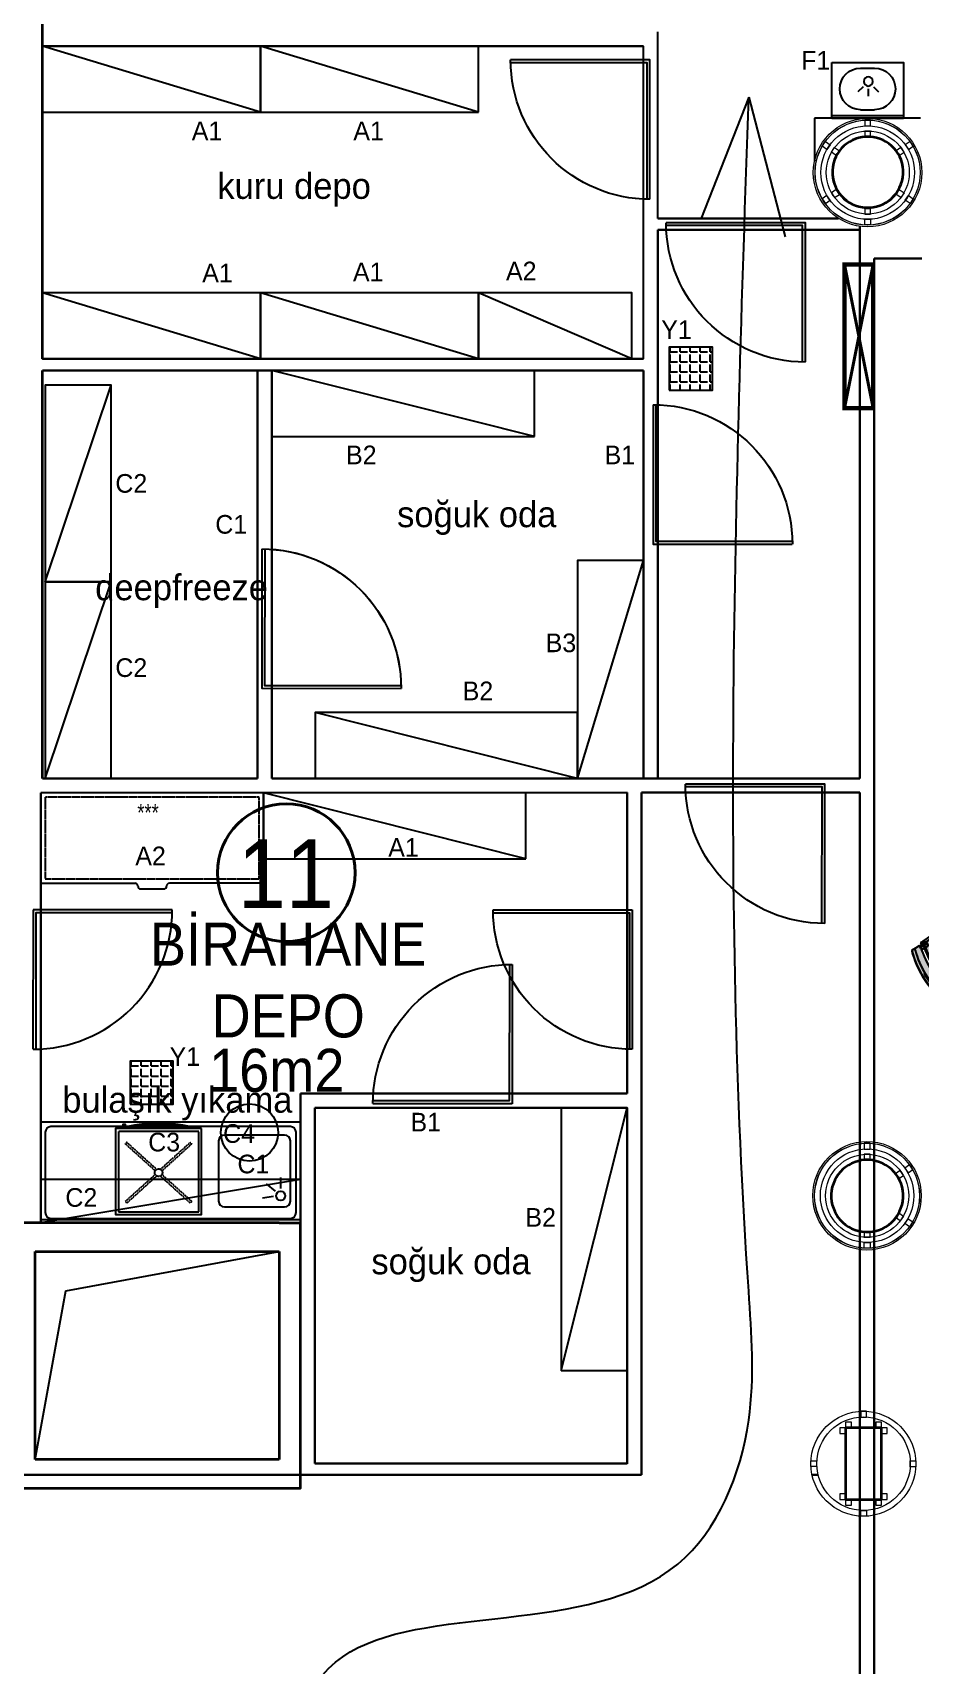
# Model space of a CAD drawing. Header units: millimetres. Extents: x -2729 to 15248, y -12439 to 5292.
# Drawn here: x 6836 to 7455, y -10397 to -9259 of the extents above; entities that cross this region are included whole.
import ezdxf

# ---------------------------------------------------------------- set-up
doc = ezdxf.new("R2010")
doc.units = ezdxf.units.MM
doc.linetypes.add('DASHED', pattern=[0.75, 0.5, -0.25])
for name, color, linetype, lineweight in [('alc_pan_Ном_пера__80', 7, 'Continuous', 13), ('antet_Ном_пера__60', 7, 'Continuous', 35), ('DUVAR', 7, 'Continuous', 30), ('DUVAR 2_Ном_пера__60', 7, 'Continuous', 35), ('FURNITURE___EQUIPMENT_Ном_пера__60', 7, 'Continuous', 35), ('FURNITURE___EQUIPMENT_Ном_пера__80', 7, 'Continuous', 13), ('kolon_Ном_пера__60', 7, 'Continuous', 35), ('kutu profil_Ном_пера__80', 7, 'Continuous', 13), ('mevcut kolonlar_Ном_пера__60', 7, 'Continuous', 35), ('mevcut kolonlar_Ном_пера__80', 7, 'Continuous', 13)]:
    doc.layers.add(name, color=color, linetype=linetype, lineweight=lineweight)
for name, color, linetype in [('kapı ABD', 55, 'Continuous'), ('S2000-002 Çizgi', 7, 'Continuous'), ('tefris', 39, 'Continuous')]:
    doc.layers.add(name, color=color, linetype=linetype)
doc.layers.add('mevcut kolonlar_Ном_пера__215', color=7, linetype='Continuous', lineweight=35, true_color=0xab23ec)
doc.styles.add('style1', font='stylu.ttf', dxfattribs={"width": 0.8, "height": 12})
doc.styles.add('TAKSİM', font='GOTHIC.TTF', dxfattribs={"height": 20})
doc.styles.add('Мой Ариал', font='arial.ttf', dxfattribs={"width": 0.9})

# ---------------------------------------------------------------- blocks, each defined once
blk = doc.blocks.new('rtys')
at = {"layer": 'kapı ABD', "color": 7}
for points in [[(98141.2, 44240.5), (98136.5, 44143.6)], [(98143.1, 44240.4), (98138.6, 44145.4), (98233.6, 44140.8)], [(98136.5, 44143.6), (98233.5, 44138.9)]]:
    blk.add_lwpolyline(points, dxfattribs=at)
blk.add_arc((98136.5, 44143.6), 97.1, 357.2494, 87.2494, dxfattribs=at)
blk = doc.blocks.new('dfgbdf')
at = {"layer": 'tefris', "color": 250, "lineweight": 9}
for p, q in [((-2454111.6, 525210.2), (-2454111.7, 525205.8)), ((-2454111.6, 525210.2), (-2454111.7, 525205.8)), ((-2454111.6, 525210.2), (-2454111.6, 525211.1)), ((-2454072, 525209.9), (-2454072.1, 525205.5)), ((-2454072, 525209.9), (-2454072.1, 525205.5)), ((-2454072, 525209.9), (-2454072, 525210.8)), ((-2454114.4, 525164.5), (-2454111.4, 525199.8)), ((-2454113, 525201.1), (-2454113.6, 525190.3)), ((-2454113, 525203.1), (-2454113, 525201.1)), ((-2454113, 525203.1), (-2454111.4, 525203.1)), ((-2454113, 525201.1), (-2454111.4, 525201.1)), ((-2454111.4, 525199.8), (-2454111.4, 525205.1)), ((-2454111.4, 525202.3), (-2454108.5, 525202.3)), ((-2454111.4, 525199.8), (-2454108.4, 525199.8)), ((-2454108.5, 525205.1), (-2454108.5, 525199.8)), ((-2454108.4, 525202.1), (-2454108.4, 525199.8)), ((-2454075.4, 525201.8), (-2454075.4, 525199.5)), ((-2454075.4, 525199.5), (-2454072.4, 525199.5)), ((-2454075.3, 525204.9), (-2454075.3, 525199.5)), ((-2454075.3, 525202), (-2454072.4, 525202)), ((-2454072.4, 525199.5), (-2454072.4, 525204.8)), ((-2454070.8, 525202.8), (-2454072.4, 525202.8)), ((-2454070.8, 525200.8), (-2454072.4, 525200.8)), ((-2454069.9, 525163.7), (-2454072.4, 525199.5)), ((-2454070.8, 525202.8), (-2454070.8, 525200.8)), ((-2454070.8, 525200.8), (-2454070.3, 525189.9)), ((-2454113.6, 525190.3), (-2454112.2, 525190.2)), ((-2454070.3, 525189.9), (-2454071.7, 525190))]:
    blk.add_line(p, q, dxfattribs=at)
for centre, radius, start, end in [((-2454110.6, 525211.1), 1, 106.425, 179.5893), ((-2454111, 525210.5), 0.665, 128.1843, 174.5564), ((-2454110.6, 525210.2), 1, 179.5893, 285.8993), ((-2454110.5, 525209.9), 1.47, 98.722, 127.3174), ((-2454092.4, 525148.8), 65.9, 89.4588, 106.2935), ((-2454092.4, 525148.8), 65.2, 89.4588, 106.2935), ((-2454092.4, 525145.7), 65.9, 89.4589, 105.7679), ((-2454092.1, 525148.8), 65.9, 72.885, 89.7197), ((-2454092.1, 525148.8), 65.2, 72.885, 89.7197), ((-2454092.1, 525145.7), 65.9, 73.4107, 89.7196), ((-2454073, 525209.9), 1, 253.2792, 359.5893), ((-2454073.2, 525209.6), 1.47, 51.8612, 80.4566), ((-2454073, 525210.8), 1, 359.5893, 72.7536), ((-2454072.7, 525210.3), 0.665, 4.6222, 50.9943), ((-2454110.7, 525205.8), 1, 179.5893, 282.1717), ((-2454092.6, 525121.4), 85.3, 89.4885, 102.0701), ((-2454092.4, 525122.7), 80.9, 77.8244, 101.3542), ((-2454092.3, 525121.4), 85.3, 77.1085, 89.69), ((-2454073.1, 525205.5), 1, 257.0069, 359.5893), ((-2454072.9, 525163.5), 3, 344.9839, 3.988)]:
    blk.add_arc(centre, radius, start, end, dxfattribs=at)
blk = doc.blocks.new('cvbncvn')
at = {"layer": 'tefris'}
h = blk.add_hatch(color=33, dxfattribs=at)
h.set_gradient(color1=(172, 159, 128), one_color=1, tint=1, name='CYLINDER')
h.paths.add_polyline_path([(-2451154.2, 524897.2, 0.330551), (-2451154.3, 524898.4), (-2451154.7, 524898.8, -0.242744), (-2451154.5, 524898.2, -0.119053), (-2451154.8, 524897.6, -0.073588), (-2451167.1, 524882.9, -0.073588), (-2451183, 524872.4, -0.119053), (-2451183.6, 524872.2, -0.219609), (-2451184.1, 524872.3), (-2451183.8, 524872, 0.330546), (-2451182.7, 524871.8, 0.073588), (-2451166.6, 524882.4, 0.073588)])
edge = h.paths.add_edge_path()
edge.add_ellipse((-2451288.8, 524924.1), major_axis=(114, 51.2), ratio=0.426528, start_angle=297.7073, end_angle=323.0177, ccw=False)
edge.add_line((-2451216.5, 524904.9), (-2451191.1, 524880.6))
edge.add_line((-2451191.1, 524880.6), (-2451188.9, 524882.6))
edge.add_line((-2451188.9, 524882.6), (-2451187.4, 524880.9))
edge.add_arc((-2451227.9, 524950.9), 80.9, 300.0761, 323.6059)
edge.add_line((-2451162.8, 524902.9), (-2451164.3, 524904.6))
edge.add_line((-2451164.3, 524904.6), (-2451162.1, 524906.6))
edge.add_line((-2451162.1, 524906.6), (-2451183.9, 524935.1))
edge.add_arc((-2451186.3, 524933.3), 3, 37.4423, 56.4397)
h.paths.add_polyline_path([(-2451187.1, 524877.5, 0.479029), (-2451187.4, 524875.9), (-2451184.4, 524872.7, -0.500272), (-2451184.1, 524874.2, 0.071282), (-2451168.6, 524884.7, 0.071282), (-2451156.5, 524899, -0.500262), (-2451154.9, 524899.1), (-2451157.9, 524902.4, 0.479021), (-2451159.4, 524902.3, -0.054963), (-2451171.9, 524888.4, -0.054963)])
h.paths.add_polyline_path([(-2451167.1, 524882.9, 0.073588), (-2451154.8, 524897.6, 0.125422), (-2451154.5, 524898.2, 0.228135), (-2451154.7, 524898.8), (-2451154.9, 524899.1), (-2451154.9, 524899.1, 0.49885), (-2451156.5, 524899, -0.071299), (-2451168.6, 524884.7, -0.071299), (-2451184.1, 524874.2, 0.49886), (-2451184.4, 524872.7), (-2451184.1, 524872.3, 0.205144), (-2451183.7, 524872.2, 0.125422), (-2451183, 524872.4, 0.073588)])
h.paths.add_polyline_path([(-2451198.1, 524887.2), (-2451199.1, 524886.3), (-2451191.5, 524878.5), (-2451190.3, 524879.6), (-2451191.1, 524880.6)])
h.paths.add_polyline_path([(-2451166.9, 524915.1), (-2451167.9, 524914.2), (-2451162.1, 524906.6), (-2451161.2, 524905.6), (-2451160, 524906.7)])
h.paths.add_polyline_path([(-2451159.9, 524904.1), (-2451158.7, 524905.2), (-2451160, 524906.7), (-2451161.2, 524905.6)])
h.paths.add_polyline_path([(-2451190.3, 524879.6), (-2451191.5, 524878.5), (-2451190.1, 524877.1), (-2451188.9, 524878.1)])
h.paths.add_polyline_path([(-2451187.3, 524880.7), (-2451189.5, 524878.7), (-2451187.6, 524876.7, -0.254011), (-2451187.1, 524877.5, 0.005936), (-2451185.4, 524878.5)])
h = blk.add_hatch(color=33, dxfattribs=at)
h.set_gradient(color1=(172, 159, 128), one_color=1, tint=1, name='CYLINDER')
h.paths.add_polyline_path([(-2451164.2, 524904.7), (-2451162.6, 524902.8), (-2451160.4, 524904.7), (-2451162.1, 524906.6)])
h.paths.add_polyline_path([(-2451160.4, 524904.7), (-2451162.6, 524902.8), (-2451160.6, 524900.6, 0.005936), (-2451159.4, 524902.3, -0.254011), (-2451158.6, 524902.7)])
h.paths.add_polyline_path([(-2451191.1, 524880.6), (-2451189.5, 524878.7), (-2451187.3, 524880.7), (-2451189, 524882.5)])
at = {"layer": 'tefris', "color": 250, "xscale": -1, "rotation": 221.4302633063476}
blk.add_blockref('dfgbdf', (-958721.4, 2542560.4), dxfattribs=at)
blk = doc.blocks.new('dfghjfgjhfhgj')
at = {"layer": 'tefris'}
for p, q in [((-2450693.7, 526828.6), (-2450657.9, 526825.9)), ((-2450667.5, 526828), (-2450667.5, 526826.6)), ((-2450656.6, 526827.5), (-2450667.5, 526828)), ((-2450658.4, 526824.6), (-2450658.4, 526827.6)), ((-2450657.9, 526822.9), (-2450657.9, 526825.9)), ((-2450657.9, 526825.9), (-2450652.6, 526825.9)), ((-2450654.6, 526827.5), (-2450656.6, 526827.5)), ((-2450656.6, 526827.5), (-2450656.6, 526825.9)), ((-2450655.9, 526824.7), (-2450655.9, 526827.6)), ((-2450655.4, 526823), (-2450655.4, 526825.9)), ((-2450654.6, 526827.5), (-2450654.6, 526825.9)), ((-2450647.5, 526826.2), (-2450651.9, 526826.2)), ((-2450647.5, 526826.2), (-2450651.9, 526826.2)), ((-2450647.5, 526826.2), (-2450646.6, 526826.2)), ((-2450653.1, 526824.7), (-2450658.4, 526824.7)), ((-2450656.1, 526824.6), (-2450658.4, 526824.6)), ((-2450652.6, 526823), (-2450657.9, 526823)), ((-2450655.6, 526822.9), (-2450657.9, 526822.9)), ((-2450656.1, 526791.6), (-2450658.4, 526791.6)), ((-2450658.4, 526788.6), (-2450658.4, 526791.6)), ((-2450653.1, 526791.5), (-2450658.4, 526791.5)), ((-2450655.9, 526788.6), (-2450655.9, 526791.5)), ((-2450693.8, 526785.8), (-2450658.4, 526788.6)), ((-2450668, 526786.4), (-2450668, 526787.8)), ((-2450657.1, 526786.9), (-2450668, 526786.4)), ((-2450658.4, 526788.6), (-2450653.2, 526788.6)), ((-2450655.6, 526789.9), (-2450657.9, 526789.9)), ((-2450657.9, 526786.9), (-2450657.9, 526789.9)), ((-2450652.6, 526789.8), (-2450657.9, 526789.8)), ((-2450657.1, 526786.9), (-2450657.1, 526788.6)), ((-2450655.1, 526786.9), (-2450657.1, 526786.9)), ((-2450655.4, 526786.9), (-2450655.4, 526789.8)), ((-2450655.1, 526786.9), (-2450655.1, 526788.6)), ((-2450648.1, 526788.3), (-2450652.5, 526788.3)), ((-2450648.1, 526788.3), (-2450652.5, 526788.3)), ((-2450648.1, 526788.3), (-2450647.2, 526788.3))]:
    blk.add_line(p, q, dxfattribs=at)
for centre, radius, start, end in [((-2450736.7, 526808.2), 85.3, 359.8992, 12.4808), ((-2450651.9, 526825.2), 1, 90, 192.5824), ((-2450736.2, 526806.5), 85.3, 359.8992, 12.4808), ((-2450712.4, 526808.2), 65.9, 359.8696, 16.1786), ((-2450647.5, 526825.2), 1, 90, 196.31), ((-2450711.8, 526806.5), 65.9, 359.8696, 16.1786), ((-2450648.3, 526826.7), 1.47, 9.1327, 37.7281), ((-2450647.2, 526825.5), 0.665, 38.595, 84.9671), ((-2450709.3, 526808.2), 65.2, 359.8696, 16.7042), ((-2450647.8, 526825), 1.47, 9.1327, 37.7281), ((-2450735.4, 526808.1), 80.9, 348.2351, 11.7649), ((-2450734.8, 526806.4), 80.9, 348.2351, 11.7649), ((-2450736.7, 526807.9), 85.3, 347.5192, 0.1008), ((-2450712.4, 526807.9), 65.9, 343.8214, 0.1304), ((-2450709.3, 526807.9), 65.2, 343.2958, 0.1304), ((-2450652.5, 526789.3), 1, 167.4176, 270), ((-2450648.1, 526789.3), 1, 163.69, 270), ((-2450647.7, 526788.9), 0.665, 275.0329, 321.405), ((-2450648.3, 526789.4), 1.47, 322.2719, 350.8673)]:
    blk.add_arc(centre, radius, start, end, dxfattribs=at)
at = {"layer": 'tefris', "rotation": 48.36728481575136}
blk.add_blockref('cvbncvn', (-429896.8, 2010148.9), dxfattribs=at)
blk = doc.blocks.new('jkjk')
at = {"layer": 'tefris'}
h = blk.add_hatch(color=39, dxfattribs=at)
h.set_gradient(color1=(73, 53, 19), color2=(234, 212, 174), one_color=1, tint=0.8, name='CYLINDER')
edge = h.paths.add_edge_path()
edge.add_arc((86951.9, 47415.9), 40, 0, 360)
blk.add_circle((86951.9, 47415.9), 40, dxfattribs=at)
at = {"layer": 'tefris', "xscale": -1}
for p, rotation in [((-1990906.7, 1449589.7), 313.8562429192313), ((-1315221.8, -2030442.6), 43.85624291894896)]:
    blk.add_blockref('dfghjfgjhfhgj', p, dxfattribs=dict(at, rotation=rotation))
at = {"layer": 'tefris'}
for p, rotation in [((2219121.2, 1365536.6), 43.85624291894896), ((1405072.6, -2084753.3), 313.8562429192313)]:
    blk.add_blockref('dfghjfgjhfhgj', p, dxfattribs=dict(at, rotation=rotation))
blk = doc.blocks.new('ertye')
at = {"color": 7}
for points in [[(5346.8, 6525.2), (5429.2, 6477.7), (5381.6, 6395.3)], [(5347.8, 6526.9), (5431.8, 6478.4), (5383.3, 6394.3)]]:
    blk.add_lwpolyline(points, dxfattribs=at)
blk.add_arc((5431.8, 6478.4), 97.1, 150, 240, dxfattribs=at)
blk = doc.blocks.new('A$C52D745FF')
at = {"layer": 'kapı ABD', "xscale": -1, "rotation": 59.97215564484789}
blk.add_blockref('ertye', (8320, 1233.2), dxfattribs=at)
blk = doc.blocks.new('A$C723D60DA')
at = {"layer": 'S2000-002 Çizgi'}
for points in [[(0, 3.7), (60, 3.7), (60, 63.7), (0, 63.7)], [(53.2, 2.2), (54.6, 2.2), (54.6, 0.7), (53.2, 0.7)]]:
    blk.add_lwpolyline(points, close=True, dxfattribs=at)
at = {"layer": 'S2000-002 Çizgi', "linetype": 'DASHED', "ltscale": 0.5}
blk.add_lwpolyline([(2, 5.7), (58, 5.7), (58, 61.7), (2, 61.7)], close=True, dxfattribs=at)
for points in [[(6.8, 54.6), (7.9, 55.7)], [(6.8, 54.6), (27.7, 35.8)], [(7.9, 55.7), (28.7, 36.9)], [(31.4, 36.9), (52.1, 55.7)], [(32.4, 35.9), (53.2, 54.6)], [(52.1, 55.7), (53.2, 54.6)], [(27.6, 33.2), (6.8, 14.4)], [(28.6, 32.1), (7.9, 13.4)], [(31.3, 32.2), (52.1, 13.4)], [(32.3, 33.2), (53.2, 14.4)], [(7.9, 13.4), (6.8, 14.4)], [(52.1, 13.4), (53.2, 14.4)]]:
    blk.add_lwpolyline(points, dxfattribs=at)
at = {"layer": 'S2000-002 Çizgi'}
for points in [[(52.2, 3.2), (52.2, 3.7), (55.9, 3.7)], [(55.9, 3.3), (55.9, 2.2), (52.2, 2.2)]]:
    blk.add_lwpolyline(points, dxfattribs=at)
at = {"layer": 'S2000-002 Çizgi', "linetype": 'DASHED', "ltscale": 0.5}
blk.add_circle((30, 34.5), 2.67, dxfattribs=at)
at = {"layer": 'S2000-002 Çizgi'}
for centre, radius, start, end in [((29.9, 100.6), 100.6, 254.4941, 285.5059), ((29.9, 109.5), 108.5, 257.2819, 282.7181)]:
    blk.add_arc(centre, radius, start, end, dxfattribs=at)
blk = doc.blocks.new('A$C6F351085')
at = {"layer": 'S2000-002 Çizgi'}
for p, q in [((155.2, 67), (0, 67)), ((0, 67), (0, 4)), ((155.2, 4), (155.2, 67)), ((0, 4), (65.6, 4)), ((67.6, 2), (67.6, 2)), ((87.6, 2), (87.6, 2)), ((155.2, 4), (89.6, 4)), ((69.6, 0), (85.6, 0))]:
    blk.add_line(p, q, dxfattribs=at)
at = {"layer": 'S2000-002 Çizgi', "linetype": 'DASHED'}
blk.add_lwpolyline([(3, 7), (152.2, 7), (152.2, 64), (3, 64)], close=True, dxfattribs=at)
at = {"layer": 'S2000-002 Çizgi'}
for centre, start, end in [((65.6, 2), 0, 90), ((69.6, 2), 180, 270), ((85.6, 2), 270, 0), ((89.6, 2), 90, 180)]:
    blk.add_arc(centre, 2, start, end, dxfattribs=at)
at = {"layer": 'S2000-002 Çizgi', "style": 'style1', "width": 0.8}
blk.add_text('***', height=12, dxfattribs=at).set_placement((67.2, 47.2))
blk = doc.blocks.new('A$C23AD12AD')
at = {"layer": 'S2000-002 Çizgi'}
for p, q in [((0, 39), (50, 39)), ((0, 37), (50, 37)), ((20.1, 33), (29.9, 33)), ((25.5, 18.5), (25.5, 23.5)), ((21.9, 17), (18.3, 20.5)), ((29.2, 17), (32.7, 20.5)), ((0, 0), (50, 0)), ((20.1, 4), (29.9, 4))]:
    blk.add_line(p, q, dxfattribs=at)
blk.add_lwpolyline([(0, 0), (50, 0), (50, 39), (0, 39)], close=True, dxfattribs=at)
blk.add_circle((25.5, 13.3), 3.19, dxfattribs=at)
for centre, start, end in [((20.1, 18.5), 90, 270), ((29.9, 18.5), 270, 90)]:
    blk.add_arc(centre, 14.5, start, end, dxfattribs=at)

msp = doc.modelspace()

# ---------------------------------------------------------------- hatches: boundary and pattern name
h = msp.add_hatch()
h.set_pattern_fill('ANGLE', color=256)
h.set_pattern_definition([(0, (-878, -12220.051), (0, 6.985), [5.08, -1.905]), (90, (-878, -12220.051), (-6.985, 4e-16), [5.08, -1.905])])
h.paths.add_polyline_path([(7309.856, -9478.57), (7279.856, -9478.57), (7279.856, -9508.57), (7309.856, -9508.57)])
h = msp.add_hatch()
h.set_pattern_fill('ANGLE', color=256)
h.set_pattern_definition([(0, (-1253.908, -12717.774), (0, 6.985), [5.08, -1.905]), (90, (-1253.908, -12717.774), (-6.985, 4e-16), [5.08, -1.905])])
h.paths.add_polyline_path([(6933.948, -9976.293), (6903.948, -9976.293), (6903.948, -10006.293), (6933.948, -10006.293)])

# ---------------------------------------------------------------- linework, layer by layer
for p, q in [((7271.92, -9388.868), (7271.92, -9258.868)), ((6994.8, -9314.868), (6842.8, -9268.868)), ((7146.8, -9314.868), (6994.8, -9268.868)), ((7261.92, -9486.864), (7261.92, -9268.868)), ((7455.023, -9319.143), (7381.132, -9319.143)), ((7381.132, -9319.143), (7381.132, -9348.868)), ((6994.8, -9486.864), (6842.8, -9440.864)), ((7146.8, -9486.864), (6994.8, -9440.864)), ((7253.8, -9486.864), (7146.8, -9440.864)), ((7185.798, -9540.864), (7002.798, -9494.864)), ((6844.612, -9642.236), (6890.612, -9505.236)), ((7215.92, -9779.236), (7261.92, -9627.236)), ((6844.612, -9779.236), (6890.612, -9642.236)), ((7215.92, -9779.236), (7032.92, -9733.236)), ((7179.878, -9835.236), (6996.878, -9789.236)), ((7204.415, -10191.873), (7250.415, -10008.873))]:
    msp.add_line(p, q)
at = {"color": 3, "lineweight": 40, "ltscale": 0.005}
for p, q in [((7421.916, -9521.079), (7401.916, -9421.079)), ((7401.916, -9521.079), (7421.916, -9421.079))]:
    msp.add_line(p, q, dxfattribs=at)
for points in [[(6994.8, -9314.868), (6994.8, -9268.868), (6842.8, -9268.868), (6842.8, -9314.868)], [(7146.8, -9314.868), (7146.8, -9268.868), (6994.8, -9268.868), (6994.8, -9314.868)], [(6994.8, -9486.864), (6994.8, -9440.864), (6842.8, -9440.864), (6842.8, -9486.864)], [(7146.8, -9486.864), (7146.8, -9440.864), (6994.8, -9440.864), (6994.8, -9486.864)], [(7253.8, -9486.864), (7253.8, -9440.864), (7146.8, -9440.864), (7146.8, -9486.864)], [(7279.856, -9508.57), (7309.856, -9508.57), (7309.856, -9478.57), (7279.856, -9478.57)], [(7185.798, -9540.864), (7185.798, -9494.864), (7002.798, -9494.864), (7002.798, -9540.864)], [(6844.612, -9642.236), (6890.612, -9642.236), (6890.612, -9505.236), (6844.612, -9505.236)], [(7215.92, -9779.236), (7261.92, -9779.236), (7261.92, -9627.236), (7215.92, -9627.236)], [(6844.612, -9779.236), (6890.612, -9779.236), (6890.612, -9642.236), (6844.612, -9642.236)], [(7215.92, -9779.236), (7215.92, -9733.236), (7032.92, -9733.236), (7032.92, -9779.236)], [(7179.878, -9835.236), (7179.878, -9789.236), (6996.878, -9789.236), (6996.878, -9835.236)], [(6903.948, -10006.293), (6933.948, -10006.293), (6933.948, -9976.293), (6903.948, -9976.293)], [(7204.415, -10191.873), (7250.415, -10191.873), (7250.415, -10008.873), (7204.415, -10008.873)]]:
    msp.add_lwpolyline(points, close=True)
at = {"color": 3, "lineweight": 40, "ltscale": 0.005, "const_width": 3}
msp.add_lwpolyline([(7421.916, -9521.079), (7421.916, -9421.079), (7401.916, -9421.079), (7401.916, -9521.079)], close=True, dxfattribs=at)
at = {"ltscale": 0.005}
msp.add_lwpolyline([(6837.719, -10253.873), (6859.106, -10136.362), (7007.806, -10108.873)], dxfattribs=at)
at = {"color": 1, "lineweight": 40, "ltscale": 0.005}
msp.add_circle((7012.727, -9844.944), 48, dxfattribs=at)
msp.add_circle((6987.122, -10026.013), 20)
at = {"layer": 'alc_pan_Ном_пера__80', "linetype": 'Continuous'}
for centre, radius in [((7418.077, -9356.966), 37.823), ((7418.077, -9356.966), 36.623), ((7417.694, -10070.101), 37.823), ((7417.694, -10070.101), 36.623), ((7415.192, -10256.884), 36.623)]:
    msp.add_circle(centre, radius, dxfattribs=at)
at = {"layer": 'DUVAR', "linetype": 'Continuous'}
for p, q in [((6842.8, -9348.868), (6842.8, -8736.869)), ((7261.92, -9268.868), (6842.8, -9268.868)), ((7397.76, -9388.868), (7271.92, -9388.868)), ((7412.801, -9396.868), (7271.92, -9396.868)), ((7271.92, -9396.868), (7271.92, -9779.236)), ((7412.801, -9394.418), (7412.801, -9779.236)), ((7422.801, -9416.868), (7422.801, -11252.055)), ((7455.9, -9416.868), (7422.801, -9416.868)), ((7261.92, -9486.864), (6842.8, -9486.864)), ((7261.92, -9494.864), (6842.8, -9494.864)), ((6992.798, -9494.864), (6992.798, -9779.236)), ((7002.798, -9494.864), (7002.798, -9779.236)), ((7261.92, -9494.864), (7261.92, -9779.236)), ((6992.798, -9779.236), (6842.8, -9779.236)), ((7412.801, -9779.236), (7002.798, -9779.236)), ((7250.415, -9789.14), (6841.637, -9789.236)), ((6841.678, -10088.873), (6841.678, -9789.236)), ((7250.415, -9789.14), (7250.415, -9998.873)), ((7412.803, -9789.102), (7260.415, -9789.138)), ((7260.415, -9789.138), (7260.415, -10264.661)), ((7412.801, -9789.102), (7412.801, -11252.055)), ((7022.606, -10088.873), (7022.606, -9998.873)), ((7022.606, -9998.873), (7250.415, -9998.873)), ((7032.606, -10256.661), (7032.606, -10008.873)), ((7032.606, -10008.873), (7250.415, -10008.873)), ((7250.415, -10008.873), (7250.415, -10256.851)), ((7032.606, -10256.661), (7250.415, -10256.661)), ((7378.57, -10256.661), (7378.57, -10256.661)), ((5384.715, -10264.661), (7260.415, -10264.661)), ((7379.405, -10264.661), (7383.646, -10264.661))]:
    msp.add_line(p, q, dxfattribs=at)
at = {"layer": 'DUVAR 2_Ном_пера__60', "linetype": 'Continuous'}
for p, q in [((6842.8, -9486.864), (6842.8, -8641.835)), ((6842.8, -9779.236), (6842.8, -9494.864)), ((7007.806, -10088.873), (7022.606, -10088.873)), ((7007.806, -10088.873), (7022.606, -10088.873)), ((7007.806, -10108.873), (7007.806, -10253.873)), ((7007.806, -10253.873), (6837.719, -10253.873))]:
    msp.add_line(p, q, dxfattribs=at)
at = {"layer": 'FURNITURE___EQUIPMENT_Ном_пера__60', "linetype": 'Continuous', "flags": 128}
for points in [[(7419.405, -9331.974, 1644.68675645), (7419.465, -9331.977)], [(7419.021, -10045.109, 1644.68675645), (7419.082, -10045.112)]]:
    msp.add_lwpolyline(points, format="xyb", close=True, dxfattribs=at)
at = {"layer": 'FURNITURE___EQUIPMENT_Ном_пера__80', "linetype": 'Continuous'}
for centre, start_param, end_param in [((7418.185, -9356.944), 3.09278759, 9.37354083), ((7418.185, -9356.944), 5.58329242, 5.5901164), ((7417.801, -10070.079), 3.09278759, 9.37354083), ((7417.801, -10070.079), 5.58329242, 5.5901164)]:
    msp.add_ellipse(centre, major_axis=(0, -25), ratio=0.99996509, start_param=start_param, end_param=end_param, dxfattribs=at)
at = {"layer": 'kolon_Ном_пера__60', "linetype": 'Continuous', "flags": 128}
for points in [[(6812.719, -10253.873), (6812.719, -10273.873), (7022.606, -10273.873), (7022.606, -10088.873)], [(7007.806, -10088.873), (6812.806, -10088.873), (6812.806, -10108.873)], [(6837.719, -10108.873), (7007.806, -10108.873)], [(7007.806, -10253.873), (6837.719, -10253.873)]]:
    msp.add_lwpolyline(points, dxfattribs=at)
msp.add_lwpolyline([(7402.8, -10281.852), (7427.799, -10281.852), (7427.799, -10231.852), (7402.8, -10231.852)], close=True, dxfattribs=at)
at = {"layer": 'kutu profil_Ном_пера__80', "linetype": 'Continuous', "flags": 128}
for points in [[(7416.185, -9331.996), (7420.185, -9331.996), (7420.185, -9327.996), (7416.185, -9327.996)], [(7416.185, -9331.996), (7420.185, -9331.996), (7420.185, -9327.996), (7416.185, -9327.996)], [(7416.186, -9324.405), (7420.186, -9324.405), (7420.186, -9320.405), (7416.186, -9320.405)], [(7386.405, -9338.65), (7388.681, -9335.361), (7391.97, -9337.637), (7389.694, -9340.926)], [(7386.405, -9338.65), (7388.681, -9335.361), (7391.97, -9337.637), (7389.694, -9340.926)], [(7392.846, -9342.746), (7395.122, -9339.457), (7398.411, -9341.733), (7396.135, -9345.022)], [(7392.846, -9342.746), (7395.122, -9339.457), (7398.411, -9341.733), (7396.135, -9345.022)], [(7443.524, -9342.746), (7441.248, -9339.457), (7437.958, -9341.733), (7440.234, -9345.022)], [(7443.524, -9342.746), (7441.248, -9339.457), (7437.958, -9341.733), (7440.234, -9345.022)], [(7449.965, -9338.65), (7447.689, -9335.361), (7444.399, -9337.637), (7446.675, -9340.926)], [(7449.965, -9338.65), (7447.689, -9335.361), (7444.399, -9337.637), (7446.675, -9340.926)], [(7386.405, -9375.237), (7388.681, -9378.527), (7391.97, -9376.251), (7389.694, -9372.962)], [(7392.846, -9371.142), (7395.122, -9374.431), (7398.411, -9372.155), (7396.135, -9368.866)], [(7443.524, -9371.142), (7441.248, -9374.431), (7437.958, -9372.155), (7440.234, -9368.866)], [(7449.965, -9375.237), (7447.689, -9378.527), (7444.399, -9376.251), (7446.675, -9372.962)], [(7416.185, -9385.892), (7420.185, -9385.892), (7420.185, -9381.892), (7416.185, -9381.892)], [(7416.186, -9389.483), (7420.186, -9389.483), (7420.186, -9393.483), (7416.186, -9393.483)], [(7415.803, -10037.54), (7419.803, -10037.54), (7419.803, -10033.54), (7415.803, -10033.54)], [(7415.801, -10045.131), (7419.801, -10045.131), (7419.801, -10041.131), (7415.801, -10041.131)], [(7443.14, -10055.881), (7440.864, -10052.592), (7437.575, -10054.868), (7439.851, -10058.157)], [(7449.581, -10051.786), (7447.305, -10048.496), (7444.016, -10050.772), (7446.292, -10054.062)], [(7443.14, -10084.277), (7440.864, -10087.567), (7437.575, -10085.291), (7439.851, -10082.001)], [(7449.581, -10088.373), (7447.305, -10091.662), (7444.016, -10089.386), (7446.292, -10086.097)], [(7415.801, -10099.027), (7419.801, -10099.027), (7419.801, -10095.027), (7415.801, -10095.027)], [(7415.803, -10102.618), (7419.803, -10102.618), (7419.803, -10106.618), (7415.803, -10106.618)], [(7402.8, -10231.862), (7406.8, -10231.862), (7406.8, -10227.862), (7402.8, -10227.862)], [(7413.301, -10224.324), (7417.301, -10224.324), (7417.301, -10220.324), (7413.301, -10220.324)], [(7423.8, -10231.862), (7427.799, -10231.862), (7427.799, -10227.862), (7423.8, -10227.862)], [(7398.8, -10235.862), (7402.8, -10235.862), (7402.8, -10231.862), (7398.8, -10231.862)], [(7427.799, -10235.862), (7431.799, -10235.862), (7431.799, -10231.862), (7427.799, -10231.862)], [(7378.57, -10254.884), (7382.57, -10254.884), (7382.57, -10258.884), (7378.57, -10258.884)], [(7447.685, -10254.906), (7451.685, -10254.906), (7451.685, -10258.906), (7447.685, -10258.906)], [(7398.8, -10281.862), (7402.8, -10281.862), (7402.8, -10277.862), (7398.8, -10277.862)], [(7402.8, -10285.852), (7406.8, -10285.852), (7406.8, -10281.852), (7402.8, -10281.852)], [(7423.8, -10285.852), (7427.799, -10285.852), (7427.799, -10281.852), (7423.8, -10281.852)], [(7427.789, -10281.862), (7431.789, -10281.862), (7431.789, -10277.862), (7427.789, -10277.862)], [(7413.301, -10289.401), (7417.301, -10289.401), (7417.301, -10293.401), (7413.301, -10293.401)]]:
    msp.add_lwpolyline(points, close=True, dxfattribs=at)
at = {"layer": 'kutu profil_Ном_пера__80', "linetype": 'Continuous'}
for centre, radius in [((7418.185, -9356.944), 36.6), ((7418.185, -9356.944), 32.6), ((7418.185, -9356.944), 28.948), ((7417.801, -10070.079), 36.6), ((7417.801, -10070.079), 32.6), ((7417.801, -10070.079), 28.948), ((7415.3, -10256.862), 32.6)]:
    msp.add_circle(centre, radius, dxfattribs=at)
at = {"layer": 'mevcut kolonlar_Ном_пера__215', "linetype": 'Continuous'}
for p, q in [((7007.806, -10088.873), (6837.719, -10088.873)), ((7007.806, -10088.873), (6837.719, -10088.873)), ((6837.719, -10108.873), (7007.806, -10108.873))]:
    msp.add_line(p, q, dxfattribs=at)
at = {"layer": 'mevcut kolonlar_Ном_пера__60', "linetype": 'Continuous', "flags": 128}
for points in [[(6837.719, -10088.873), (6837.719, -10088.873), (6812.719, -10088.873), (6812.719, -10273.873)], [(6837.719, -10253.873), (6837.719, -10108.873)]]:
    msp.add_lwpolyline(points, dxfattribs=at)
msp.add_lwpolyline([(7402.8, -10281.862), (7427.799, -10281.862), (7427.799, -10231.862), (7402.8, -10231.862)], close=True, dxfattribs=at)
at = {"layer": 'mevcut kolonlar_Ном_пера__80', "linetype": 'Continuous'}
for centre, major_axis, ratio, start_param, end_param in [((7418.185, -9356.939), (0, 25), 0.99996511, 6.23436094, 12.51511417), ((7417.592, -10070.101), (-0.005, 25), 0.99996523, 6.23425429, 12.51500752)]:
    msp.add_ellipse(centre, major_axis=major_axis, ratio=ratio, start_param=start_param, end_param=end_param, dxfattribs=at)
at = {"layer": 'S2000-002 Çizgi', "color": 6}
for q in [(7301.858, -9389.494), (7360.529, -9401.788)]:
    msp.add_line((7335.21, -9304.469), q, dxfattribs=at)
at = {"layer": 'S2000-002 Çizgi'}
for p, q in [((7022.606, -10058.873), (6841.678, -10088.873)), ((7009.075, -10065.146), (7009.075, -10057.255)), ((7003.936, -10070.618), (6996.124, -10071.731)), ((7005.166, -10066.809), (6999.069, -10061.801))]:
    msp.add_line(p, q, dxfattribs=at)
for points in [[(7022.606, -10018.873), (6841.678, -10018.873), (6841.678, -10088.873), (7022.606, -10088.873)], [(6841.678, -10058.873), (6841.678, -10088.873), (7022.606, -10088.873), (7022.606, -10058.873)], [(7022.606, -10086.873), (6841.678, -10086.873), (6841.678, -10088.873), (7022.606, -10088.873)]]:
    msp.add_lwpolyline(points, close=True, dxfattribs=at)
for points in [[(7015.606, -10021.873), (6848.678, -10021.873, 0.41421356), (6844.678, -10025.873), (6844.678, -10081.873, 0.41421356), (6848.678, -10085.873), (7015.606, -10085.873, 0.41421356), (7019.606, -10081.873), (7019.606, -10025.873, 0.41421356)], [(7011.594, -10027.856), (6969.594, -10027.856, 0.41421356), (6965.594, -10031.856), (6965.594, -10073.856, 0.41421356), (6969.594, -10077.856), (7011.594, -10077.856, 0.41421356), (7015.594, -10073.856), (7015.594, -10031.856, 0.41421356)]]:
    msp.add_lwpolyline(points, format="xyb", close=True, dxfattribs=at)
msp.add_circle((7008.88, -10070.111), 3.188, dxfattribs=at)
at = {"layer": 'S2000-002 Çizgi', "color": 6}
msp.add_spline([(7023.358, -10642.964), (7052.09, -10391.355), (7285.734, -10326.834), (7335.21, -10226.452), (7335.21, -10136.557), (7335.21, -9304.469)], degree=3, dxfattribs=at)

# ---------------------------------------------------------------- block references
at = {"xscale": -1}
for p, rotation in [((-951.622, -10856.822), 240.0000000008785), ((15594.891, -8150.982), 60.00000000087844), ((-938.845, -11244.07), 239.9721556448479)]:
    msp.add_blockref('ertye', p, dxfattribs=dict(at, rotation=rotation))
at = {"rotation": 257.3478831645356}
msp.add_blockref('jkjk', (-19693.177, 85354.18), dxfattribs=at)
at = {"layer": 'DUVAR'}
msp.add_blockref('A$C52D745FF', (7002.798, -9488.723), dxfattribs=at)
at = {"layer": 'kapı ABD', "xscale": -1}
for name, p, rotation in [('ertye', (-1060.055, -10743.359), 240.0000000008785), ('ertye', (15322.844, -8255.563), 59.97215564484789), ('rtys', (56078.459, 86022.814), 87.23609570138238), ('rtys', (103063.934, -58830.368), 357.2360957013823)]:
    msp.add_blockref(name, p, dxfattribs=dict(at, rotation=rotation))
at = {"layer": 'kapı ABD', "rotation": 272.7639042986176}
msp.add_blockref('rtys', (-41988.294, 86022.814), dxfattribs=at)
at = {"layer": 'S2000-002 Çizgi', "xscale": -1, "rotation": 180}
msp.add_blockref('A$C23AD12AD', (7393.077, -9280.143), dxfattribs=at)
at = {"layer": 'S2000-002 Çizgi'}
msp.add_blockref('A$C6F351085', (6841.678, -9856.236), dxfattribs=at)
at = {"layer": 'S2000-002 Çizgi', "rotation": 180}
msp.add_blockref('A$C723D60DA', (6953.68, -10019.491), dxfattribs=at)

# ---------------------------------------------------------------- texts
at = {"style": 'TAKSİM'}
for s, height, p in [('F1', 13, (7371.775, -9285.257)), ('A1', 13, (6946.857, -9334.414)), ('A1', 13, (7059.511, -9334.414)), ('kuru depo', 18, (6964.674, -9375.284)), ('A1', 13, (6954.162, -9433.387)), ('A1', 13, (7059.252, -9432.734)), ('A2', 13, (7165.973, -9432.082)), ('Y1', 13, (7274.222, -9472.93)), ('B2', 13, (7054.469, -9560.263)), ('B1', 13, (7234.719, -9560.263)), ('C2', 13, (6893.578, -9580.103)), ('soğuk oda', 18, (7090.043, -9604.116)), ('C1', 13, (6963.283, -9608.637)), ('deepfreeze', 18, (6879.533, -9655.035)), ('B3', 13, (7193.645, -9691.231)), ('C2', 13, (6893.578, -9708.505)), ('B2', 13, (7135.798, -9724.742)), ('A2', 13, (6907.488, -9839.74)), ('A1', 13, (7083.865, -9833.79)), ('Y1', 13, (6931.386, -9979.539)), ('bulaşık yıkama', 18, (6856.539, -10012.191)), ('B1', 13, (7099.364, -10025.283)), ('C4', 13, (6968.73, -10033.225)), ('C3', 13, (6916.482, -10039.203)), ('C1', 13, (6978.72, -10054.453)), ('C2', 13, (6858.732, -10077.776)), ('B2', 13, (7179.519, -10091.65)), ('soğuk oda', 18, (7072.104, -10124.839))]:
    msp.add_text(s, height=height, dxfattribs=at).set_placement(p)
at = {"lineweight": 40, "ltscale": 0.005, "char_height": 30, "attachment_point": 8, "style": 'Мой Ариал'}
for s, insert in [('BİRAHANE\\PDEPO', (7014.115, -9960.154)), ('16m2', (7006.137, -9998.083))]:
    msp.add_mtext(s, dxfattribs=dict(at, insert=insert))
at = {"layer": 'antet_Ном_пера__60', "color": 1, "linetype": 'Continuous', "insert": (7012.431, -9869.628), "char_height": 48, "attachment_point": 8, "style": 'Мой Ариал'}
msp.add_mtext('11', dxfattribs=at)

doc.saveas('drawing.dxf')
